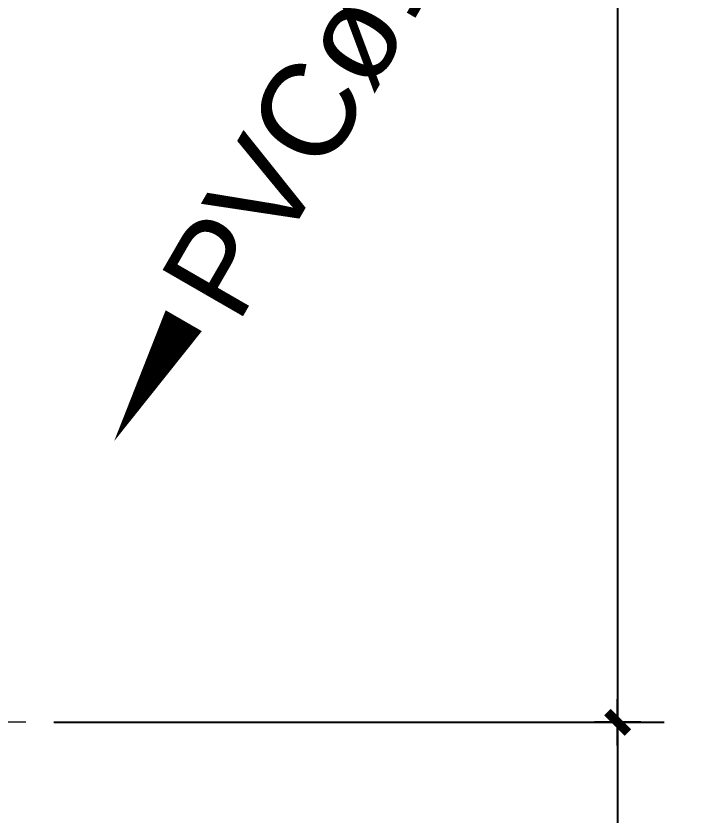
# Model space of a CAD drawing. Header units: metres. Extents: x -101133.8 to -101066.7, y -24899.3 to -24824.7.
# Drawn here: x -101102.4 to -101101.653, y -24834.083 to -24833.221 of the extents above; entities that cross this region are included whole.
import ezdxf

# ---------------------------------------------------------------- set-up
doc = ezdxf.new("R2010")
doc.units = ezdxf.units.M
doc.header["$LTSCALE"] = 0.2
doc.header["$PDSIZE"] = -5
doc.linetypes.add('AXES', pattern=[50.8, 31.75, -6.35, 6.35, -6.35])
doc.layers.add('CMT-COTATION DIVERS', color=1, linetype='Continuous')
doc.layers.add('CMT-PLB-EV-SOUS DALLAGE', color=1, linetype='Continuous')
doc.styles.add('Arial', font='arial.ttf')
doc.styles.get("Standard").update_dxf_attribs({"font": 'arial.ttf'})
doc.dimstyles.get("Standard").update_dxf_attribs({"dimtxt": 0.18, "dimasz": 0.18, "dimexe": 0.18, "dimexo": 0.0625, "dimgap": 0.09, "dimtad": 0, "dimtih": 1, "dimtoh": 1, "dimdec": 4, "dimzin": 0, "dimdsep": 46, "dimtxsty": 'Standard', "dimcen": 0.09, "dimadec": 0, "dimazin": 0, "dimtfac": 1, "dimtdec": 4, "dimtofl": 0, "dimtmove": 0, "dimatfit": 3, "dimfxl": 1, "dimtolj": 1, "dimtzin": 0, "dimarcsym": 0})

# ---------------------------------------------------------------- blocks, each defined once
blk = doc.blocks.new('COT-45')
at = {"color": 0}
for p, q in [((0, -1), (0, 1)), ((-1, 0), (1, 0))]:
    blk.add_line(p, q, dxfattribs=at)
at = {"color": 0, "const_width": 0.4}
blk.add_lwpolyline([(-0.442, -0.442), (0.442, 0.442)], dxfattribs=at)
blk = doc.blocks.new('*D80')
at = {"layer": 'CMT-COTATION DIVERS', "color": 0, "lineweight": -2}
for p, q in [((-101101.7463, -24831.51136), (-101101.70156, -24831.51136)), ((-101101.75156, -24831.53636), (-101101.75156, -24833.95805)), ((-101102.35909, -24833.98305), (-101101.70156, -24833.98305))]:
    blk.add_line(p, q, dxfattribs=at)
at = {"layer": 'Defpoints', "color": 0, "lineweight": 15}
for p in [(-101101.7763, -24831.51136), (-101102.38909, -24833.98305), (-101101.75156, -24833.98305)]:
    blk.add_point(p, dxfattribs=at)
at = {"layer": 'CMT-COTATION DIVERS', "color": 0, "lineweight": -2, "xscale": 0.025, "yscale": 0.025, "zscale": 0.025}
for p, rotation in [((-101101.75156, -24831.51136), 90), ((-101101.75156, -24833.98305), 270)]:
    blk.add_blockref('COT-45', p, dxfattribs=dict(at, rotation=rotation))
at = {"layer": 'CMT-COTATION DIVERS', "color": 0, "lineweight": 15, "insert": (-101101.82671, -24832.7472), "char_height": 0.075, "attachment_point": 5, "rotation": 90}
blk.add_mtext('\\A1;247', dxfattribs=at)
blk = doc.blocks.new('*D88')
at = {"layer": 'CMT-COTATION DIVERS', "color": 0, "lineweight": -2}
for p, q in [((-101102.46909, -24834.01305), (-101102.46909, -24834.83079)), ((-101100.54331, -24834.21097), (-101100.54331, -24834.83079)), ((-101102.44409, -24834.78079), (-101100.56831, -24834.78079))]:
    blk.add_line(p, q, dxfattribs=at)
at = {"layer": 'Defpoints', "color": 0, "lineweight": 15}
for p in [(-101102.46909, -24833.98305), (-101100.54331, -24834.18097), (-101100.54331, -24834.78079)]:
    blk.add_point(p, dxfattribs=at)
at = {"layer": 'CMT-COTATION DIVERS', "color": 0, "lineweight": -2, "xscale": 0.025, "yscale": 0.025, "zscale": 0.025, "rotation": 180}
blk.add_blockref('COT-45', (-101102.46909, -24834.78079), dxfattribs=at)
at = {"layer": 'CMT-COTATION DIVERS', "color": 0, "lineweight": -2, "xscale": 0.025, "yscale": 0.025, "zscale": 0.025}
blk.add_blockref('COT-45', (-101100.54331, -24834.78079), dxfattribs=at)
at = {"layer": 'CMT-COTATION DIVERS', "color": 0, "lineweight": 15, "insert": (-101101.5062, -24834.70497), "char_height": 0.075, "attachment_point": 5}
blk.add_mtext('\\A1;193', dxfattribs=at)
blk = doc.blocks.new('*D91')
at = {"layer": 'CMT-COTATION DIVERS', "color": 0, "lineweight": -2}
for p, q in [((-101102.35909, -24833.98305), (-101101.70156, -24833.98305)), ((-101101.75156, -24834.00805), (-101101.75156, -24837.82946)), ((-101102.43986, -24837.85446), (-101101.70156, -24837.85446))]:
    blk.add_line(p, q, dxfattribs=at)
at = {"layer": 'Defpoints', "color": 0, "lineweight": 15}
for p in [(-101102.38909, -24833.98305), (-101102.46986, -24837.85446), (-101101.75156, -24837.85446)]:
    blk.add_point(p, dxfattribs=at)
at = {"layer": 'CMT-COTATION DIVERS', "color": 0, "lineweight": -2, "xscale": 0.025, "yscale": 0.025, "zscale": 0.025}
for p, rotation in [((-101101.75156, -24833.98305), 90), ((-101101.75156, -24837.85446), 270)]:
    blk.add_blockref('COT-45', p, dxfattribs=dict(at, rotation=rotation))
at = {"layer": 'CMT-COTATION DIVERS', "color": 0, "lineweight": 15, "insert": (-101101.82738, -24835.91875), "char_height": 0.075, "attachment_point": 5, "rotation": 90}
blk.add_mtext('\\A1;387', dxfattribs=at)

msp = doc.modelspace()

# ---------------------------------------------------------------- linework, layer by layer
at = {"layer": 'CMT-PLB-EV-SOUS DALLAGE', "color": 8, "linetype": 'AXES', "lineweight": 20}
msp.add_line((-101102.38909, -24833.98305), (-101102.6434, -24833.98305), dxfattribs=at)
at = {"layer": 'CMT-PLB-EV-SOUS DALLAGE', "linetype": 'Continuous', "lineweight": 20}
msp.add_lwpolyline([(-101102.44409, -24833.93975, 0, 0, 0), (-101102.29409, -24833.67994, 0, 0.045, 0), (-101102.21909, -24833.55004, 0.045, 0.045, 0)], format="xyseb", dxfattribs=at)

# ---------------------------------------------------------------- texts
at = {"layer": 'CMT-PLB-EV-SOUS DALLAGE', "linetype": 'Continuous', "lineweight": 20, "insert": (-101102.20308, -24833.53082), "char_height": 0.1, "attachment_point": 4, "rotation": 60, "style": 'Arial'}
msp.add_mtext('PVCø100', dxfattribs=at)

# ---------------------------------------------------------------- dimensions: what is measured, and where the dimension line sits
at = {"layer": 'CMT-COTATION DIVERS', "lineweight": 15}
for base, p1, p2, picture, middle in [((-101101.75156, -24833.98305), (-101101.7763, -24831.51136), (-101102.38909, -24833.98305), '*D80', (-101101.82671, -24832.7472)), ((-101101.75156, -24837.85446), (-101102.38909, -24833.98305), (-101102.46986, -24837.85446), '*D91', (-101101.82738, -24835.91875))]:
    dim = msp.add_linear_dim(base=base, p1=p1, p2=p2, angle=90, dimstyle='Standard', override={"dimscale": 0.05, "dimtxt": 1.5, "dimasz": 0.5, "dimexe": 1, "dimexo": 0.6, "dimgap": 0.75, "dimtad": 1, "dimtih": 0, "dimtoh": 0, "dimdec": 0, "dimlfac": 100, "dimblk": 'COT-45', "dimcen": 0, "dimadec": 2, "dimazin": 2, "dimtdec": 2, "dimtix": 1, "dimtmove": 1, "dimfrac": 1}, dxfattribs=at)
    dim.commit()
    dim.dimension.update_dxf_attribs({"geometry": picture, "text_midpoint": middle})
dim = msp.add_linear_dim(base=(-101100.54331, -24834.78079), p1=(-101102.46909, -24833.98305), p2=(-101100.54331, -24834.18097), dimstyle='Standard', override={"dimscale": 0.05, "dimtxt": 1.5, "dimasz": 0.5, "dimexe": 1, "dimexo": 0.6, "dimgap": 0.75, "dimtad": 1, "dimtih": 0, "dimtoh": 0, "dimdec": 0, "dimlfac": 100, "dimblk": 'COT-45', "dimcen": 0, "dimadec": 2, "dimazin": 2, "dimtdec": 2, "dimtix": 1, "dimtmove": 1, "dimfrac": 1}, dxfattribs=at)
dim.commit()
dim.dimension.update_dxf_attribs({"geometry": '*D88', "text_midpoint": (-101101.5062, -24834.70497)})

doc.saveas('drawing.dxf')
